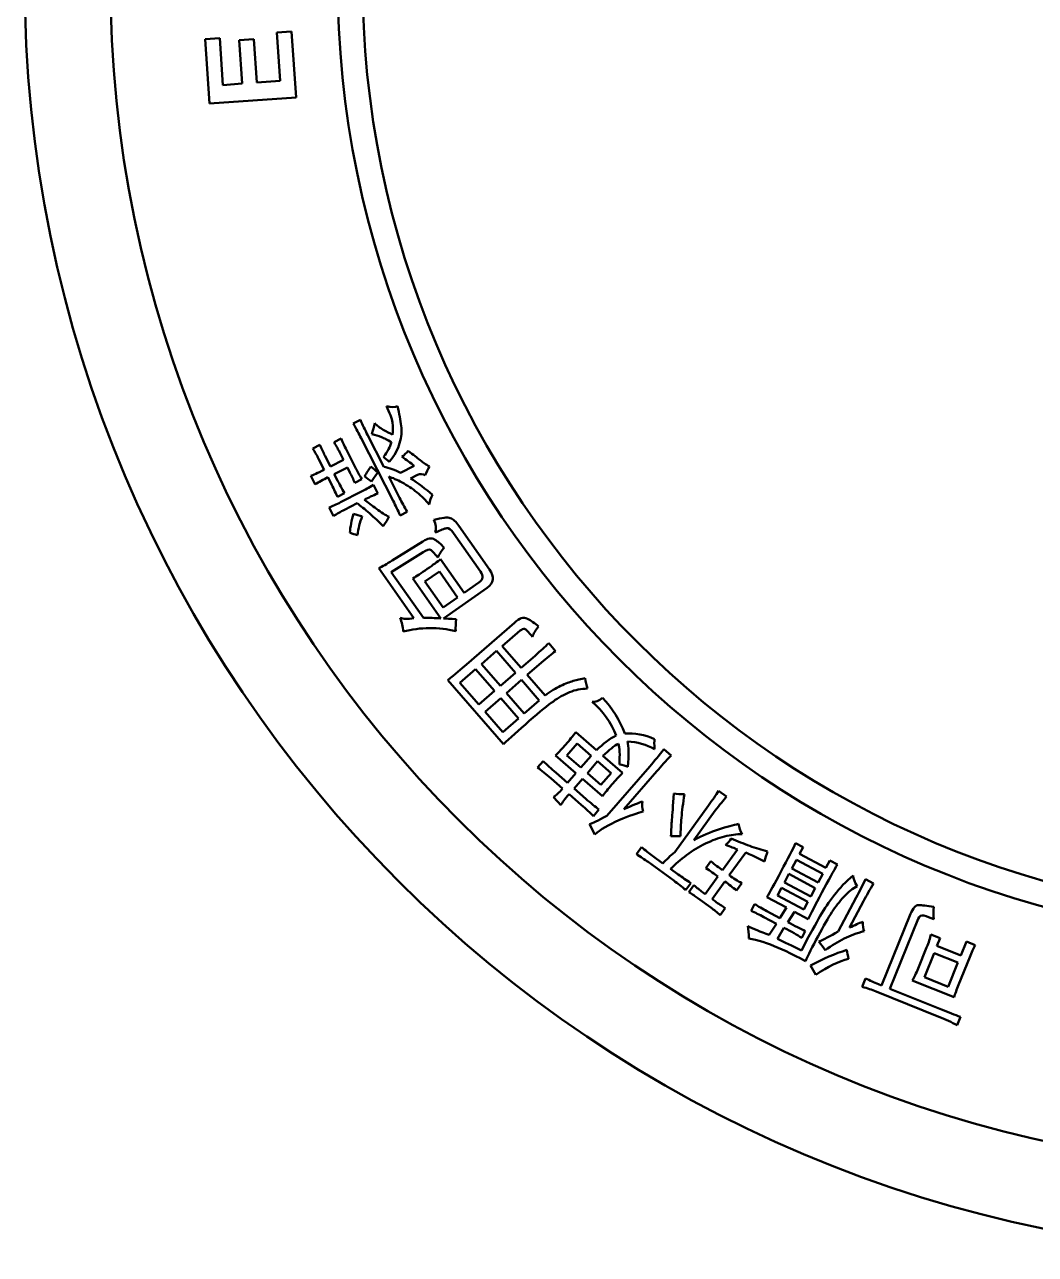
# Model space of a CAD drawing. Extents: x 0 to 900, y 0 to 581.
# Drawn here: x 578 to 664.4, y 277.7 to 382.8 of the extents above; entities that cross this region are included whole.
import ezdxf

# ---------------------------------------------------------------- set-up
doc = ezdxf.new("R2010")
doc.units = 0
doc.header["$LTSCALE"] = 2
doc.layers.add('AM_0', color=7, linetype='CONTINUOUS', lineweight=50)

msp = doc.modelspace()

# ---------------------------------------------------------------- linework, layer by layer
at = {"layer": 'AM_0'}
for radius in [109, 101.675]:
    msp.add_circle((687.029, 386.739), radius, dxfattribs=at)
msp.add_ellipse((687.029, 386.739), major_axis=(80.119, 0), ratio=0.9999929, start_param=4.712389, end_param=10.9955743, dxfattribs=at)
for points, knots in [([(687.029, 468.99), (732.448, 468.99), (769.28, 432.157), (769.28, 386.739), (769.28, 386.739), (769.28, 341.321), (732.448, 304.489), (687.029, 304.489), (687.029, 304.489), (641.611, 304.489), (604.778, 341.321), (604.778, 386.739), (604.778, 386.739), (604.778, 432.157), (641.611, 468.99), (687.029, 468.99)], [0, 0, 0, 0, 0.25, 0.25, 0.25, 0.25, 0.5, 0.5, 0.5, 0.5, 0.75, 0.75, 0.75, 0.75, 1, 1, 1, 1]), ([(623.225, 325.007), (622.782, 324.694), (622.097, 324.135), (621.169, 323.328), (621.169, 323.328), (620.242, 322.522), (619.503, 321.861), (618.95, 321.344)], [0.125, 0.125, 0.125, 0.125, 0.166666667, 0.166666667, 0.166666667, 0.166666667, 0.208333333, 0.208333333, 0.208333333, 0.208333333])]:
    msp.add_open_spline(points, degree=3, knots=knots, dxfattribs=at)
for points in [[(593.453, 381.59), (593.453, 381.59), (594.707, 381.677), (594.707, 381.677)], [(593.837, 376.101), (593.837, 376.101), (593.453, 381.59), (593.453, 381.59)], [(594.707, 381.677), (594.707, 381.677), (594.986, 377.683), (594.986, 377.683)], [(596.367, 381.514), (596.367, 381.514), (597.613, 381.601), (597.613, 381.601)], [(597.613, 381.601), (597.613, 381.601), (597.873, 377.885), (597.873, 377.885)], [(599.599, 382.161), (599.599, 382.161), (600.847, 382.249), (600.847, 382.249)], [(599.888, 378.026), (599.888, 378.026), (599.599, 382.161), (599.599, 382.161)], [(600.847, 382.249), (600.847, 382.249), (601.241, 376.619), (601.241, 376.619)], [(596.627, 377.798), (596.627, 377.798), (596.367, 381.514), (596.367, 381.514)], [(594.986, 377.683), (594.986, 377.683), (596.627, 377.798), (596.627, 377.798)], [(597.873, 377.885), (597.873, 377.885), (599.888, 378.026), (599.888, 378.026)], [(601.241, 376.619), (601.241, 376.619), (593.837, 376.101), (593.837, 376.101)], [(608.95, 350.246), (609.372, 350.128), (609.692, 350.124), (609.91, 350.234)], [(609.467, 348.826), (609.417, 349.196), (609.244, 349.668), (608.95, 350.246)], [(609.91, 350.234), (610.059, 349.583), (610.163, 349.022), (610.221, 348.553)], [(606.117, 348.756), (606.117, 348.756), (606.731, 349.069), (606.731, 349.069)], [(606.731, 349.069), (606.927, 348.624), (607.13, 348.195), (607.338, 347.787)], [(606.797, 347.512), (606.614, 347.872), (606.386, 348.288), (606.117, 348.756)], [(607.718, 347.845), (607.8, 348.159), (607.882, 348.474), (607.965, 348.788)], [(607.965, 348.788), (608.135, 348.572), (608.376, 348.384), (608.684, 348.224)], [(608.684, 348.224), (608.993, 348.063), (609.258, 347.916), (609.476, 347.785)], [(609.476, 347.785), (609.521, 348.112), (609.519, 348.459), (609.467, 348.826)], [(610.221, 348.553), (610.279, 348.082), (610.235, 347.59), (610.088, 347.075)], [(602.655, 346.629), (602.655, 346.629), (603.269, 346.942), (603.269, 346.942)], [(603.269, 346.942), (603.429, 346.568), (603.569, 346.261), (603.692, 346.021)], [(604.482, 347.151), (604.482, 347.151), (605.094, 347.463), (605.094, 347.463)], [(604.94, 346.339), (604.854, 346.507), (604.701, 346.778), (604.482, 347.151)], [(605.094, 347.463), (605.266, 347.065), (605.396, 346.783), (605.482, 346.615)], [(609.537, 342.136), (609.537, 342.136), (606.797, 347.512), (606.797, 347.512)], [(607.338, 347.787), (607.338, 347.787), (608.735, 345.045), (608.735, 345.045)], [(608.526, 347.598), (608.29, 347.704), (608.021, 347.787), (607.718, 347.845)], [(609.39, 347.152), (609.051, 347.341), (608.762, 347.489), (608.526, 347.598)], [(608.711, 345.896), (609.057, 346.346), (609.284, 346.764), (609.39, 347.152)], [(610.088, 347.075), (609.941, 346.56), (609.646, 346.024), (609.204, 345.465)], [(603.151, 345.746), (603.029, 345.986), (602.864, 346.28), (602.655, 346.629)], [(603.692, 346.021), (603.692, 346.021), (604.17, 345.082), (604.17, 345.082)], [(605.29, 345.652), (605.29, 345.652), (604.94, 346.339), (604.94, 346.339)], [(605.482, 346.615), (605.482, 346.615), (606.346, 344.918), (606.346, 344.918)], [(609.204, 345.465), (609.034, 345.62), (608.869, 345.765), (608.711, 345.896)], [(610.286, 345.925), (610.491, 346.06), (610.665, 346.225), (610.808, 346.42)], [(611.326, 345.138), (611.021, 345.376), (610.675, 345.638), (610.286, 345.925)], [(610.808, 346.42), (611.257, 346.072), (611.598, 345.806), (611.828, 345.621)], [(602.492, 344.273), (602.674, 344.335), (603.053, 344.512), (603.63, 344.806)], [(603.63, 344.806), (603.63, 344.806), (603.151, 345.746), (603.151, 345.746)], [(604.17, 345.082), (604.17, 345.082), (605.29, 345.652), (605.29, 345.652)], [(605.621, 345.002), (605.621, 345.002), (604.501, 344.432), (604.501, 344.432)], [(605.841, 344.57), (605.841, 344.57), (605.621, 345.002), (605.621, 345.002)], [(606.346, 344.918), (606.481, 344.653), (606.651, 344.346), (606.86, 343.999)], [(607.092, 344.253), (607.261, 344.521), (607.439, 344.794), (607.631, 345.072)], [(607.631, 345.072), (607.836, 344.905), (608.032, 344.732), (608.215, 344.551)], [(608.735, 345.045), (609.207, 344.952), (609.685, 344.787), (610.171, 344.549)], [(610.171, 344.549), (610.171, 344.549), (611.326, 345.138), (611.326, 345.138)], [(611.828, 345.621), (612.06, 345.436), (612.325, 345.253), (612.63, 345.075)], [(612.63, 345.075), (612.486, 344.82), (612.368, 344.577), (612.273, 344.348)], [(602.86, 343.551), (602.86, 343.551), (602.492, 344.273), (602.492, 344.273)], [(603.961, 344.157), (603.551, 343.948), (603.184, 343.747), (602.86, 343.551)], [(604.236, 343.616), (604.236, 343.616), (603.961, 344.157), (603.961, 344.157)], [(604.501, 344.432), (604.501, 344.432), (604.777, 343.892), (604.777, 343.892)], [(604.777, 343.892), (604.936, 343.579), (605.138, 343.213), (605.384, 342.791)], [(606.247, 343.686), (606.123, 343.986), (605.988, 344.282), (605.841, 344.57)], [(606.86, 343.999), (606.86, 343.999), (606.247, 343.686), (606.247, 343.686)], [(607.694, 343.788), (607.512, 343.906), (607.312, 344.062), (607.092, 344.253)], [(608.215, 344.551), (607.998, 344.261), (607.825, 344.006), (607.694, 343.788)], [(609.158, 344.215), (609.158, 344.215), (610.077, 342.411), (610.077, 342.411)], [(610.303, 343.707), (609.867, 343.939), (609.485, 344.109), (609.158, 344.215)], [(611.578, 342.857), (611.165, 343.192), (610.739, 343.475), (610.303, 343.707)], [(611.621, 344.379), (611.621, 344.379), (611.007, 344.066), (611.007, 344.066)], [(611.007, 344.066), (611.687, 343.625), (612.318, 343.159), (612.902, 342.667)], [(612.273, 344.348), (612.08, 344.43), (611.861, 344.441), (611.621, 344.379)], [(604.77, 342.478), (604.573, 342.925), (604.396, 343.304), (604.236, 343.616)], [(605.384, 342.791), (605.384, 342.791), (604.77, 342.478), (604.77, 342.478)], [(605.045, 342.029), (605.045, 342.029), (606.813, 342.929), (606.813, 342.929)], [(606.813, 342.929), (607.125, 343.089), (607.469, 343.278), (607.842, 343.498)], [(608.209, 342.776), (607.788, 342.592), (607.409, 342.415), (607.071, 342.243)], [(607.842, 343.498), (607.842, 343.498), (608.209, 342.776), (608.209, 342.776)], [(612.6, 341.833), (612.332, 342.181), (611.991, 342.521), (611.578, 342.857)], [(612.902, 342.667), (612.771, 342.449), (612.67, 342.171), (612.6, 341.833)], [(604.053, 341.568), (604.33, 341.678), (604.66, 341.833), (605.045, 342.029)], [(606.459, 341.931), (606.459, 341.931), (605.376, 341.379), (605.376, 341.379)], [(607.506, 341.078), (607.099, 341.431), (606.751, 341.715), (606.459, 341.931)], [(607.071, 342.243), (607.376, 342.004), (607.723, 341.741), (608.111, 341.454)], [(610.125, 340.89), (609.929, 341.335), (609.733, 341.751), (609.537, 342.136)], [(610.077, 342.411), (610.273, 342.026), (610.494, 341.623), (610.739, 341.203)], [(604.42, 340.845), (604.42, 340.845), (604.053, 341.568), (604.053, 341.568)], [(605.376, 341.379), (605.039, 341.207), (604.72, 341.029), (604.42, 340.845)], [(605.826, 339.426), (605.87, 339.934), (605.974, 340.472), (606.14, 341.041)], [(606.14, 341.041), (606.394, 340.957), (606.641, 340.887), (606.884, 340.829)], [(606.884, 340.829), (606.694, 340.307), (606.559, 339.769), (606.479, 339.214)], [(608.684, 339.973), (608.306, 340.357), (607.914, 340.725), (607.506, 341.078)], [(608.111, 341.454), (608.5, 341.167), (608.858, 340.94), (609.185, 340.773)], [(609.185, 340.773), (609.006, 340.471), (608.838, 340.203), (608.684, 339.973)], [(610.739, 341.203), (610.739, 341.203), (610.125, 340.89), (610.125, 340.89)], [(613.011, 340.524), (613.703, 340.711), (614.173, 340.76), (614.419, 340.668)], [(614.419, 340.668), (614.664, 340.576), (614.91, 340.354), (615.158, 340)], [(613.137, 339.425), (613.218, 339.779), (613.177, 340.145), (613.011, 340.524)], [(614.106, 339.807), (613.927, 339.779), (613.604, 339.652), (613.137, 339.425)], [(614.7, 339.382), (614.483, 339.692), (614.285, 339.834), (614.106, 339.807)], [(615.158, 340), (615.158, 340), (617.76, 336.284), (617.76, 336.284)], [(606.479, 339.214), (606.273, 339.261), (606.056, 339.33), (605.826, 339.426)], [(609.461, 337.049), (609.461, 337.049), (612.076, 338.681), (612.076, 338.681)], [(612.076, 338.681), (612.488, 338.938), (612.823, 338.991), (613.077, 338.839)], [(613.077, 338.839), (613.332, 338.688), (613.606, 338.451), (613.897, 338.128)], [(617, 336.098), (617, 336.098), (614.7, 339.382), (614.7, 339.382)], [(612.085, 337.749), (612.085, 337.749), (609.372, 336.048), (609.372, 336.048)], [(612.732, 337.955), (612.626, 338.012), (612.411, 337.944), (612.085, 337.749)], [(613.344, 337.295), (613.043, 337.677), (612.839, 337.898), (612.732, 337.955)], [(613.897, 338.128), (613.657, 337.86), (613.471, 337.583), (613.344, 337.295)], [(608.296, 336.381), (608.593, 336.524), (608.981, 336.747), (609.461, 337.049)], [(611.293, 332.102), (611.293, 332.102), (608.296, 336.381), (608.296, 336.381)], [(612.444, 336.32), (612.953, 336.676), (613.333, 336.958), (613.582, 337.165)], [(613.582, 337.165), (613.582, 337.165), (615.604, 334.279), (615.604, 334.279)], [(609.372, 336.048), (609.372, 336.048), (612.113, 332.132), (612.113, 332.132)], [(611.227, 335.516), (611.529, 335.696), (611.935, 335.963), (612.444, 336.32)], [(613.62, 332.099), (613.62, 332.099), (611.227, 335.516), (611.227, 335.516)], [(613.483, 336.108), (613.483, 336.108), (612.254, 335.248), (612.254, 335.248)], [(615.04, 333.884), (615.04, 333.884), (613.483, 336.108), (613.483, 336.108)], [(616.865, 335.162), (617.219, 335.41), (617.264, 335.722), (617, 336.098)], [(617.76, 336.284), (618.209, 335.643), (618.145, 335.12), (617.571, 334.717)], [(612.254, 335.248), (612.254, 335.248), (613.811, 333.024), (613.811, 333.024)], [(617.571, 334.717), (617.571, 334.717), (613.822, 332.093), (613.822, 332.093)], [(615.604, 334.279), (615.604, 334.279), (616.865, 335.162), (616.865, 335.162)], [(613.811, 333.024), (613.811, 333.024), (615.04, 333.884), (615.04, 333.884)], [(612.113, 332.132), (612.599, 332.143), (613.102, 332.133), (613.62, 332.099)], [(619.906, 331.728), (620.315, 332.12), (620.682, 332.233), (621.005, 332.067)], [(610.135, 332.131), (610.392, 332.047), (610.779, 332.037), (611.293, 332.102)], [(610.399, 330.98), (610.351, 331.377), (610.264, 331.761), (610.135, 332.131)], [(612.644, 331.268), (611.877, 331.258), (611.128, 331.162), (610.399, 330.98)], [(614.88, 331.004), (614.157, 331.19), (613.412, 331.278), (612.644, 331.268)], [(613.822, 332.093), (614.054, 332.09), (614.418, 332.065), (614.913, 332.017)], [(614.913, 332.017), (614.876, 331.694), (614.865, 331.357), (614.88, 331.004)], [(615.809, 328.167), (615.809, 328.167), (619.906, 331.728), (619.906, 331.728)], [(620.771, 331.193), (620.667, 331.21), (620.535, 331.167), (620.375, 331.064)], [(621.429, 330.531), (621.095, 330.955), (620.875, 331.176), (620.771, 331.193)], [(621.005, 332.067), (621.329, 331.9), (621.643, 331.683), (621.95, 331.412)], [(621.95, 331.412), (621.698, 331.085), (621.523, 330.791), (621.429, 330.531)], [(620.375, 331.064), (620.375, 331.064), (618.846, 329.735), (618.846, 329.735)], [(618.357, 329.31), (618.357, 329.31), (617.073, 328.194), (617.073, 328.194)], [(619.979, 327.445), (619.979, 327.445), (618.357, 329.31), (618.357, 329.31)], [(618.846, 329.735), (618.846, 329.735), (620.468, 327.87), (620.468, 327.87)], [(621.66, 328.906), (622.128, 329.313), (622.517, 329.67), (622.826, 329.973)], [(623.41, 329.301), (623.067, 329.037), (622.67, 328.711), (622.222, 328.321)], [(622.826, 329.973), (622.826, 329.973), (623.41, 329.301), (623.41, 329.301)], [(614.192, 326.816), (614.822, 327.327), (615.361, 327.777), (615.809, 328.167)], [(617.073, 328.194), (617.073, 328.194), (618.694, 326.329), (618.694, 326.329)], [(620.468, 327.87), (620.468, 327.87), (621.66, 328.906), (621.66, 328.906)], [(622.222, 328.321), (622.222, 328.321), (621, 327.259), (621, 327.259)], [(616.584, 327.768), (616.584, 327.768), (615.239, 326.599), (615.239, 326.599)], [(618.205, 325.903), (618.205, 325.903), (616.584, 327.768), (616.584, 327.768)], [(618.694, 326.329), (618.694, 326.329), (619.979, 327.445), (619.979, 327.445)], [(621, 327.259), (621, 327.259), (622.514, 325.516), (622.514, 325.516)], [(624.926, 326.754), (625.238, 326.847), (625.58, 326.929), (625.947, 326.998)], [(625.947, 326.998), (625.982, 326.671), (626.048, 326.369), (626.143, 326.095)], [(618.95, 321.344), (618.95, 321.344), (614.192, 326.816), (614.192, 326.816)], [(615.239, 326.599), (615.239, 326.599), (616.86, 324.734), (616.86, 324.734)], [(616.86, 324.734), (616.86, 324.734), (618.205, 325.903), (618.205, 325.903)], [(620.51, 326.833), (620.51, 326.833), (619.226, 325.717), (619.226, 325.717)], [(622.025, 325.091), (622.025, 325.091), (620.51, 326.833), (620.51, 326.833)], [(622.514, 325.516), (622.998, 325.866), (623.442, 326.135), (623.847, 326.327)], [(623.847, 326.327), (624.254, 326.518), (624.613, 326.661), (624.926, 326.754)], [(626.143, 326.095), (625.607, 326.094), (625.096, 325.991), (624.614, 325.785)], [(618.737, 325.292), (618.737, 325.292), (617.392, 324.123), (617.392, 324.123)], [(620.251, 323.549), (620.251, 323.549), (618.737, 325.292), (618.737, 325.292)], [(619.226, 325.717), (619.226, 325.717), (620.74, 323.975), (620.74, 323.975)], [(620.74, 323.975), (620.74, 323.975), (622.025, 325.091), (622.025, 325.091)], [(624.614, 325.785), (624.131, 325.58), (623.668, 325.322), (623.225, 325.007)], [(626.539, 324.959), (626.809, 324.94), (627.107, 325.057), (627.433, 325.309)], [(628.605, 322.089), (628.145, 323.206), (627.456, 324.162), (626.539, 324.959)], [(627.433, 325.309), (628.262, 324.41), (628.898, 323.392), (629.341, 322.256)], [(617.392, 324.123), (617.392, 324.123), (618.907, 322.38), (618.907, 322.38)], [(618.907, 322.38), (618.907, 322.38), (620.251, 323.549), (620.251, 323.549)], [(624.295, 321.328), (624.597, 321.675), (624.879, 322.02), (625.142, 322.364)], [(625.142, 322.364), (625.142, 322.364), (626.914, 320.824), (626.914, 320.824)], [(626.914, 320.824), (627.469, 321.378), (628.033, 321.8), (628.605, 322.089)], [(629.341, 322.256), (630.179, 322.315), (631.024, 322.153), (631.872, 321.773)], [(631.872, 321.773), (631.845, 321.618), (631.846, 321.331), (631.875, 320.912)], [(623.414, 320.377), (623.701, 320.665), (623.995, 320.982), (624.295, 321.328)], [(625.267, 321.397), (625.267, 321.397), (624.389, 320.387), (624.389, 320.387)], [(626.459, 320.36), (626.459, 320.36), (625.267, 321.397), (625.267, 321.397)], [(628.799, 321.385), (628.428, 321.206), (627.985, 320.859), (627.464, 320.345)], [(628.866, 319.61), (628.92, 320.456), (628.899, 321.047), (628.799, 321.385)], [(629.561, 321.582), (629.665, 321.168), (629.678, 320.442), (629.597, 319.403)], [(631.875, 320.912), (631.177, 321.303), (630.406, 321.527), (629.561, 321.582)], [(631.46, 319.447), (631.85, 319.896), (632.256, 320.384), (632.678, 320.909)], [(632.678, 320.909), (632.678, 320.909), (633.29, 320.378), (633.29, 320.378)], [(621.878, 319.351), (621.878, 319.351), (622.357, 319.901), (622.357, 319.901)], [(622.357, 319.901), (622.665, 319.597), (623.034, 319.26), (623.462, 318.888)], [(625.156, 318.862), (625.156, 318.862), (623.414, 320.377), (623.414, 320.377)], [(624.389, 320.387), (624.389, 320.387), (625.581, 319.351), (625.581, 319.351)], [(625.581, 319.351), (625.581, 319.351), (626.459, 320.36), (626.459, 320.36)], [(627.009, 319.882), (627.009, 319.882), (626.132, 318.873), (626.132, 318.873)], [(628.171, 318.872), (628.171, 318.872), (627.009, 319.882), (627.009, 319.882)], [(627.464, 320.345), (627.464, 320.345), (629.145, 318.884), (629.145, 318.884)], [(629.597, 319.403), (629.399, 319.504), (629.156, 319.573), (628.866, 319.61)], [(633.29, 320.378), (632.844, 319.907), (632.436, 319.458), (632.064, 319.031)], [(623.036, 318.399), (622.588, 318.789), (622.202, 319.106), (621.878, 319.351)], [(623.462, 318.888), (623.462, 318.888), (624.44, 318.038), (624.44, 318.038)], [(624.44, 318.038), (624.44, 318.038), (625.156, 318.862), (625.156, 318.862)], [(626.132, 318.873), (626.132, 318.873), (627.294, 317.863), (627.294, 317.863)], [(627.294, 317.863), (627.294, 317.863), (628.171, 318.872), (628.171, 318.872)], [(627.794, 315.23), (627.794, 315.23), (631.46, 319.447), (631.46, 319.447)], [(629.145, 318.884), (628.842, 318.575), (628.535, 318.242), (628.225, 317.886)], [(632.064, 319.031), (632.064, 319.031), (629.246, 315.789), (629.246, 315.789)], [(624.015, 317.549), (624.015, 317.549), (623.036, 318.399), (623.036, 318.399)], [(623.232, 316.833), (623.453, 316.963), (623.713, 317.202), (624.015, 317.549)], [(625.707, 318.384), (625.707, 318.384), (624.99, 317.56), (624.99, 317.56)], [(624.99, 317.56), (624.99, 317.56), (625.998, 316.683), (625.998, 316.683)], [(627.418, 316.896), (627.418, 316.896), (625.707, 318.384), (625.707, 318.384)], [(628.225, 317.886), (627.915, 317.529), (627.647, 317.199), (627.418, 316.896)], [(623.855, 316.13), (623.626, 316.401), (623.418, 316.636), (623.232, 316.833)], [(624.565, 317.07), (624.21, 316.662), (623.975, 316.349), (623.855, 316.13)], [(625.604, 316.167), (625.604, 316.167), (624.565, 317.07), (624.565, 317.07)], [(625.998, 316.683), (626.426, 316.311), (626.802, 316.001), (627.125, 315.756)], [(629.246, 315.789), (630.047, 316.133), (630.576, 316.352), (630.837, 316.447)], [(630.837, 316.447), (630.78, 316.174), (630.8, 315.888), (630.897, 315.589)], [(633.36, 314.906), (633.392, 315.316), (633.45, 316.06), (633.53, 317.136)], [(633.53, 317.136), (633.789, 317.08), (634.093, 317.06), (634.438, 317.077)], [(634.438, 317.077), (634.309, 316.303), (634.223, 315.631), (634.178, 315.064)], [(636.477, 316.095), (636.827, 316.576), (637.117, 316.999), (637.35, 317.364)], [(638.038, 316.864), (637.757, 316.568), (637.433, 316.169), (637.067, 315.666)], [(637.35, 317.364), (637.35, 317.364), (638.038, 316.864), (638.038, 316.864)], [(626.647, 315.206), (626.379, 315.475), (626.032, 315.795), (625.604, 316.167)], [(627.125, 315.756), (627.125, 315.756), (626.647, 315.206), (626.647, 315.206)], [(630.897, 315.589), (630.408, 315.479), (629.717, 315.229), (628.825, 314.841)], [(633.597, 312.13), (633.597, 312.13), (636.477, 316.095), (636.477, 316.095)], [(637.067, 315.666), (637.067, 315.666), (635.235, 313.144), (635.235, 313.144)], [(626.321, 314.523), (626.529, 314.557), (627.02, 314.792), (627.794, 315.23)], [(626.784, 313.637), (626.784, 313.637), (626.321, 314.523), (626.321, 314.523)], [(628.825, 314.841), (627.934, 314.453), (627.254, 314.053), (626.784, 313.637)], [(633.27, 313.47), (633.299, 314.017), (633.329, 314.495), (633.36, 314.906)], [(634.178, 315.064), (634.131, 314.497), (634.1, 313.969), (634.079, 313.482)], [(637.352, 314.058), (638.051, 314.285), (638.616, 314.443), (639.046, 314.53)], [(639.046, 314.53), (639.115, 314.213), (639.22, 313.919), (639.358, 313.651)], [(634.079, 313.482), (633.825, 313.5), (633.555, 313.495), (633.27, 313.47)], [(635.235, 313.144), (635.948, 313.528), (636.653, 313.831), (637.352, 314.058)], [(637.867, 313.459), (637.338, 313.327), (636.788, 313.124), (636.224, 312.85)], [(639.358, 313.651), (638.894, 313.655), (638.397, 313.592), (637.867, 313.459)], [(637.938, 312.731), (638.142, 312.918), (638.305, 313.098), (638.432, 313.273)], [(638.432, 313.273), (638.97, 313.049), (639.497, 312.842), (640.009, 312.653)], [(630.32, 311.958), (630.32, 311.958), (630.748, 312.548), (630.748, 312.548)], [(630.748, 312.548), (631.082, 312.272), (631.402, 312.025), (631.708, 311.802)], [(636.224, 312.85), (635.659, 312.578), (635.12, 312.251), (634.61, 311.87)], [(637.673, 310.572), (637.673, 310.572), (638.957, 312.341), (638.957, 312.341)], [(638.957, 312.341), (638.707, 312.457), (638.367, 312.586), (637.938, 312.731)], [(640.009, 312.653), (640.523, 312.464), (641.032, 312.303), (641.536, 312.17)], [(641.536, 312.17), (641.443, 311.904), (641.353, 311.619), (641.265, 311.316)], [(642.7, 310.484), (643.276, 311.569), (643.686, 312.369), (643.929, 312.882)], [(643.929, 312.882), (643.929, 312.882), (644.573, 312.539), (644.573, 312.539)], [(644.573, 312.539), (644.573, 312.539), (644.269, 311.967), (644.269, 311.967)], [(631.327, 311.278), (631.021, 311.5), (630.685, 311.727), (630.32, 311.958)], [(633.522, 309.683), (633.522, 309.683), (631.327, 311.278), (631.327, 311.278)], [(631.708, 311.802), (631.708, 311.802), (632.593, 311.159), (632.593, 311.159)], [(632.593, 311.159), (632.89, 311.477), (633.225, 311.8), (633.597, 312.13)], [(634.61, 311.87), (634.1, 311.491), (633.646, 311.095), (633.247, 310.684)], [(636.251, 310.753), (636.251, 310.753), (636.68, 311.343), (636.68, 311.343)], [(636.68, 311.343), (637.057, 311.036), (637.389, 310.778), (637.673, 310.572)], [(639.667, 312.077), (639.667, 312.077), (638.262, 310.143), (638.262, 310.143)], [(641.265, 311.316), (641.031, 311.452), (640.498, 311.706), (639.667, 312.077)], [(644.003, 311.467), (644.003, 311.467), (643.603, 310.714), (643.603, 310.714)], [(646.255, 310.269), (646.255, 310.269), (644.003, 311.467), (644.003, 311.467)], [(644.269, 311.967), (644.269, 311.967), (646.521, 310.77), (646.521, 310.77)], [(646.521, 310.77), (646.521, 310.77), (646.863, 311.413), (646.863, 311.413)], [(646.863, 311.413), (646.863, 311.413), (647.507, 311.071), (647.507, 311.071)], [(633.247, 310.684), (633.247, 310.684), (633.903, 310.208), (633.903, 310.208)], [(633.903, 310.208), (634.23, 309.97), (634.586, 309.726), (634.975, 309.478)], [(637.292, 310.048), (636.985, 310.27), (636.639, 310.505), (636.251, 310.753)], [(638.262, 310.143), (638.612, 309.89), (638.966, 309.665), (639.325, 309.472)], [(641.476, 308.268), (641.715, 308.661), (642.123, 309.399), (642.7, 310.484)], [(643.356, 310.251), (643.356, 310.251), (642.976, 309.535), (642.976, 309.535)], [(645.608, 309.053), (645.608, 309.053), (643.356, 310.251), (643.356, 310.251)], [(643.603, 310.714), (643.603, 310.714), (645.855, 309.517), (645.855, 309.517)], [(645.855, 309.517), (645.855, 309.517), (646.255, 310.269), (646.255, 310.269)], [(647.507, 311.071), (647.191, 310.535), (646.749, 309.73), (646.179, 308.658)], [(647.242, 308.459), (647.692, 309.045), (648.226, 309.603), (648.841, 310.131)], [(648.841, 310.131), (648.882, 309.804), (648.995, 309.499), (649.181, 309.216)], [(634.546, 308.888), (634.19, 309.181), (633.849, 309.446), (633.522, 309.683)], [(634.975, 309.478), (634.975, 309.478), (634.546, 308.888), (634.546, 308.888)], [(634.809, 308.697), (634.809, 308.697), (635.237, 309.287), (635.237, 309.287)], [(635.237, 309.287), (635.505, 309.058), (635.748, 308.867), (635.968, 308.707)], [(636.197, 308.541), (636.197, 308.541), (637.292, 310.048), (637.292, 310.048)], [(637.882, 309.619), (637.882, 309.619), (636.787, 308.112), (636.787, 308.112)], [(638.872, 308.848), (638.561, 309.108), (638.231, 309.365), (637.882, 309.619)], [(639.325, 309.472), (639.325, 309.472), (638.872, 308.848), (638.872, 308.848)], [(642.728, 309.07), (642.728, 309.07), (642.386, 308.426), (642.386, 308.426)], [(644.981, 307.872), (644.981, 307.872), (642.728, 309.07), (642.728, 309.07)], [(642.976, 309.535), (642.976, 309.535), (645.228, 308.338), (645.228, 308.338)], [(645.228, 308.338), (645.228, 308.338), (645.608, 309.053), (645.608, 309.053)], [(649.181, 309.216), (648.803, 309.02), (648.425, 308.716), (648.053, 308.303)], [(649.122, 308.24), (649.388, 308.74), (649.648, 309.26), (649.903, 309.797)], [(650.583, 309.436), (650.28, 308.924), (649.995, 308.418), (649.729, 307.917)], [(649.903, 309.797), (649.903, 309.797), (650.583, 309.436), (650.583, 309.436)], [(635.587, 308.183), (635.367, 308.343), (635.109, 308.513), (634.809, 308.697)], [(636.699, 307.374), (636.699, 307.374), (635.587, 308.183), (635.587, 308.183)], [(635.968, 308.707), (635.968, 308.707), (636.197, 308.541), (636.197, 308.541)], [(636.787, 308.112), (636.787, 308.112), (637.048, 307.922), (637.048, 307.922)], [(643.156, 307.374), (643.156, 307.374), (641.476, 308.268), (641.476, 308.268)], [(642.386, 308.426), (642.386, 308.426), (644.638, 307.228), (644.638, 307.228)], [(646.179, 308.658), (645.609, 307.585), (645.22, 306.829), (645.016, 306.386)], [(646.037, 306.668), (646.391, 307.275), (646.792, 307.872), (647.242, 308.459)], [(648.053, 308.303), (647.68, 307.889), (647.34, 307.451), (647.033, 306.988)], [(647.581, 305.343), (647.581, 305.343), (649.122, 308.24), (649.122, 308.24)], [(637.494, 306.746), (637.227, 306.974), (636.962, 307.184), (636.699, 307.374)], [(637.048, 307.922), (637.332, 307.716), (637.623, 307.52), (637.923, 307.336)], [(637.923, 307.336), (637.923, 307.336), (637.494, 306.746), (637.494, 306.746)], [(640.124, 307.106), (640.124, 307.106), (640.428, 307.678), (640.428, 307.678)], [(641.217, 306.572), (640.835, 306.775), (640.47, 306.953), (640.124, 307.106)], [(640.428, 307.678), (640.749, 307.478), (641.101, 307.275), (641.483, 307.072)], [(641.483, 307.072), (641.483, 307.072), (642.59, 306.483), (642.59, 306.483)], [(642.59, 306.483), (642.59, 306.483), (643.156, 307.374), (643.156, 307.374)], [(643.836, 307.013), (643.836, 307.013), (643.271, 306.122), (643.271, 306.122)], [(645.016, 306.386), (645.016, 306.386), (643.836, 307.013), (643.836, 307.013)], [(644.638, 307.228), (644.638, 307.228), (644.981, 307.872), (644.981, 307.872)], [(647.033, 306.988), (646.725, 306.523), (646.33, 305.839), (645.849, 304.935)], [(649.729, 307.917), (649.729, 307.917), (648.531, 305.664), (648.531, 305.664)], [(653.76, 306.845), (653.962, 307.345), (654.193, 307.595), (654.455, 307.592)], [(654.455, 307.592), (654.714, 307.588), (655.147, 307.538), (655.747, 307.441)], [(655.747, 307.441), (655.7, 307.109), (655.704, 306.759), (655.759, 306.387)], [(642.289, 306.002), (642.289, 306.002), (641.217, 306.572), (641.217, 306.572)], [(641.685, 305.039), (641.685, 305.039), (642.289, 306.002), (642.289, 306.002)], [(643.271, 306.122), (643.866, 305.805), (644.362, 305.557), (644.756, 305.377)], [(644.424, 303.719), (645.146, 305.077), (645.685, 306.061), (646.037, 306.668)], [(648.531, 305.664), (648.984, 305.883), (649.361, 306.048), (649.666, 306.162)], [(649.666, 306.162), (649.67, 305.823), (649.712, 305.556), (649.793, 305.361)], [(651.286, 300.724), (651.286, 300.724), (653.76, 306.845), (653.76, 306.845)], [(654.412, 306.407), (654.412, 306.407), (651.999, 300.436), (651.999, 300.436)], [(654.898, 306.691), (654.676, 306.751), (654.513, 306.657), (654.412, 306.407)], [(655.759, 306.387), (655.408, 306.528), (655.121, 306.629), (654.898, 306.691)], [(639.838, 305.79), (640.302, 305.574), (640.918, 305.323), (641.685, 305.039)], [(639.921, 304.738), (639.929, 305.16), (639.903, 305.511), (639.838, 305.79)], [(642.933, 305.659), (642.933, 305.659), (642.383, 304.713), (642.383, 304.713)], [(644.451, 304.805), (644.083, 305.032), (643.577, 305.317), (642.933, 305.659)], [(644.756, 305.377), (644.756, 305.377), (644.451, 304.805), (644.451, 304.805)], [(645.849, 304.935), (645.367, 304.028), (645.006, 303.318), (644.764, 302.805)], [(645.928, 304.48), (646.32, 304.638), (646.87, 304.926), (647.581, 305.343)], [(649.793, 305.361), (649.159, 305.208), (648.59, 304.998), (648.083, 304.733)], [(655.134, 303.976), (655.305, 304.4), (655.428, 304.774), (655.498, 305.094)], [(655.498, 305.094), (655.498, 305.094), (656.287, 304.775), (656.287, 304.775)], [(642.454, 303.941), (641.523, 304.344), (640.678, 304.61), (639.921, 304.738)], [(642.383, 304.713), (642.968, 304.433), (643.648, 304.101), (644.424, 303.719)], [(644.764, 302.805), (644.155, 303.158), (643.386, 303.537), (642.454, 303.941)], [(645.207, 302.432), (646.271, 302.998), (647.304, 303.441), (648.303, 303.767)], [(646.453, 303.741), (646.301, 303.974), (646.128, 304.221), (645.928, 304.48)], [(648.083, 304.733), (647.574, 304.468), (647.032, 304.137), (646.453, 303.741)], [(648.303, 303.767), (648.357, 303.525), (648.404, 303.269), (648.446, 303.002)], [(654.405, 302.173), (654.405, 302.173), (655.134, 303.976), (655.134, 303.976)], [(656.287, 304.775), (656.287, 304.775), (656.014, 304.099), (656.014, 304.099)], [(656.014, 304.099), (656.014, 304.099), (658.041, 303.28), (658.041, 303.28)], [(658.041, 303.28), (658.041, 303.28), (658.527, 304.482), (658.527, 304.482)], [(658.527, 304.482), (658.527, 304.482), (659.278, 304.178), (659.278, 304.178)], [(659.278, 304.178), (659.131, 303.889), (658.978, 303.543), (658.817, 303.142)], [(648.446, 303.002), (647.631, 302.793), (646.703, 302.34), (645.658, 301.641)], [(655.771, 303.498), (655.771, 303.498), (654.937, 301.433), (654.937, 301.433)], [(657.798, 302.679), (657.798, 302.679), (655.771, 303.498), (655.771, 303.498)], [(658.817, 303.142), (658.817, 303.142), (657.861, 300.777), (657.861, 300.777)], [(645.658, 301.641), (645.52, 301.898), (645.369, 302.162), (645.207, 302.432)], [(653.905, 301.151), (654.078, 301.432), (654.243, 301.773), (654.405, 302.173)], [(656.964, 300.614), (656.964, 300.614), (657.798, 302.679), (657.798, 302.679)], [(649.625, 300.61), (649.625, 300.61), (649.913, 301.323), (649.913, 301.323)], [(650.818, 300.214), (650.468, 300.355), (650.07, 300.488), (649.625, 300.61)], [(649.913, 301.323), (650.277, 301.146), (650.647, 300.982), (651.024, 300.83)], [(651.024, 300.83), (651.024, 300.83), (651.286, 300.724), (651.286, 300.724)], [(657.473, 299.71), (657.473, 299.71), (653.905, 301.151), (653.905, 301.151)], [(654.937, 301.433), (654.937, 301.433), (656.964, 300.614), (656.964, 300.614)], [(657.861, 300.777), (657.699, 300.377), (657.569, 300.021), (657.473, 299.71)], [(656.188, 298.044), (656.188, 298.044), (650.818, 300.214), (650.818, 300.214)], [(651.999, 300.436), (651.999, 300.436), (656.393, 298.661), (656.393, 298.661)], [(656.393, 298.661), (656.994, 298.418), (657.537, 298.213), (658.023, 298.047)], [(657.735, 297.333), (657.28, 297.575), (656.764, 297.812), (656.188, 298.044)], [(658.023, 298.047), (658.023, 298.047), (657.735, 297.333), (657.735, 297.333)]]:
    msp.add_open_spline(points, degree=3, dxfattribs=at)

doc.saveas('drawing.dxf')
